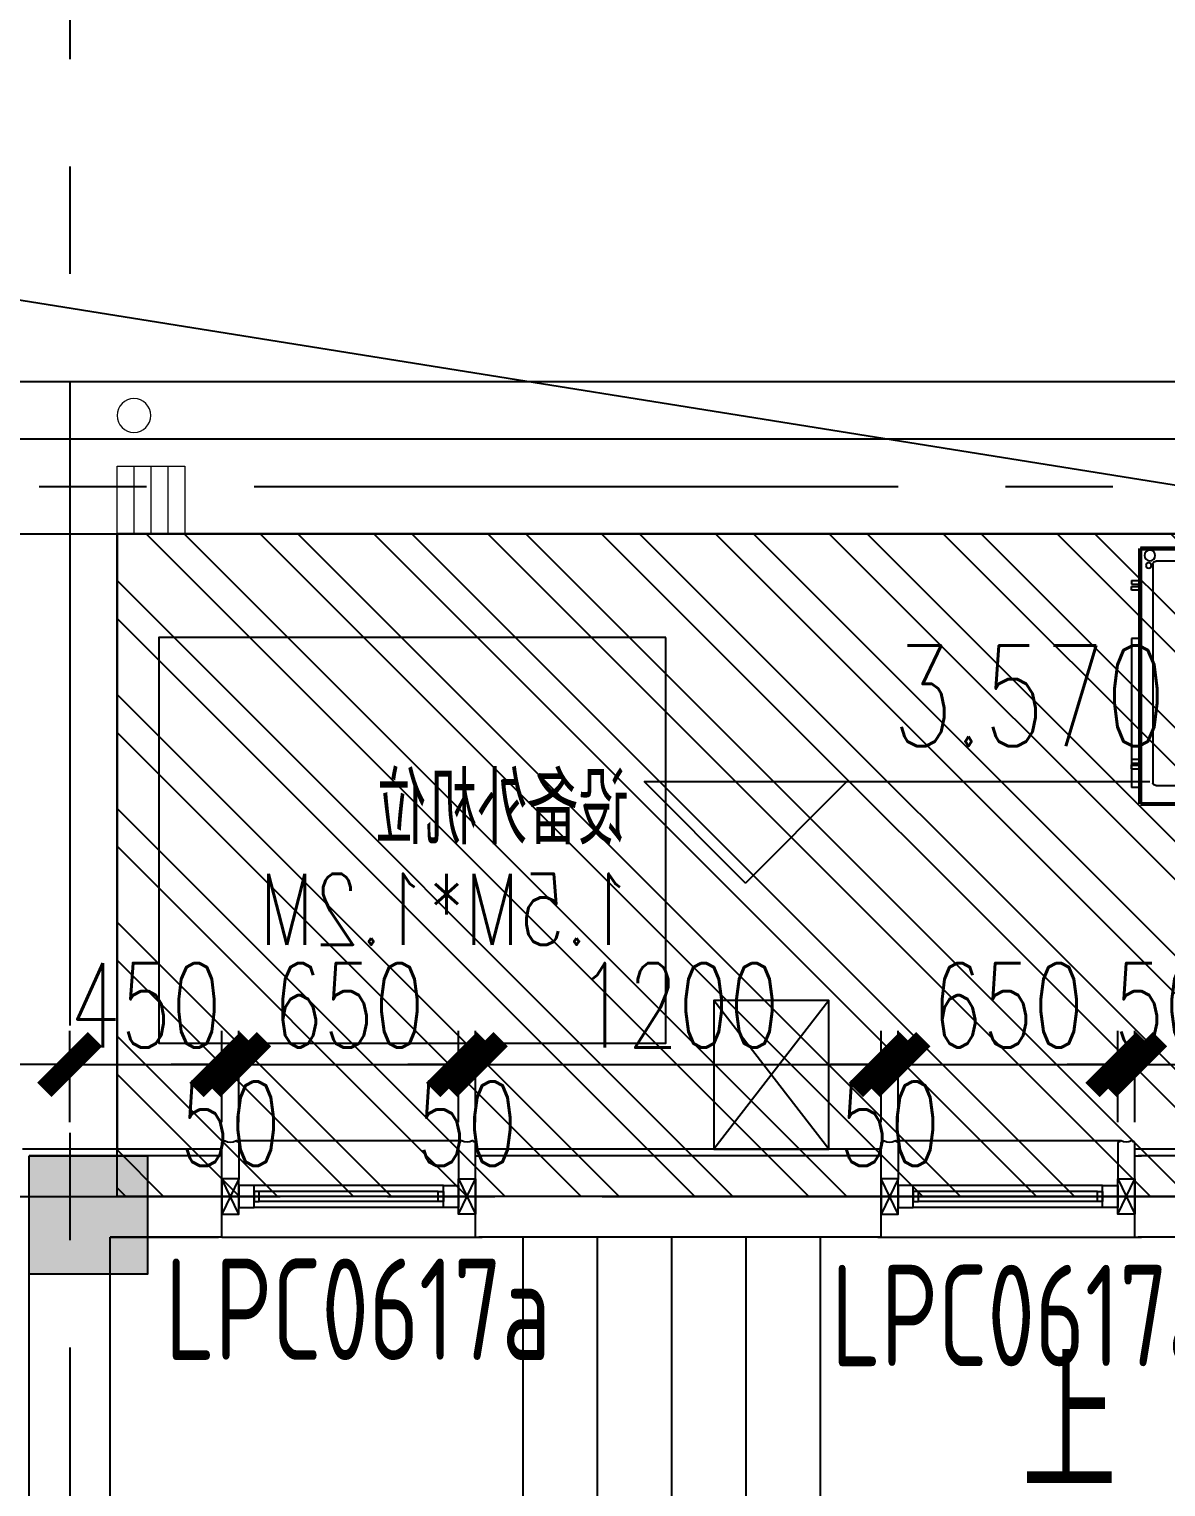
# Model space of a CAD drawing. Extents: x 296441 to 853063, y 459050 to 1117990.
# Drawn here: x 648778 to 652140, y 659211 to 663522 of the extents above; entities that cross this region are included whole.
import ezdxf

# ---------------------------------------------------------------- set-up
doc = ezdxf.new("R2010")
doc.units = 0
doc.header["$LTSCALE"] = 1000
doc.linetypes.add('14-GRID$0$CENTER2', pattern=[28.575, 19.05, -3.175, 3.175, -3.175])
doc.linetypes.add('5-GRID$0$CENTER2', pattern=[28.575, 19.05, -3.175, 3.175, -3.175])
for name, color, linetype in [('0-COL-H1', 170, 'Continuous'), ('14-GRID$0$G-GRID', 9, '14-GRID$0$CENTER2'), ('14-PLAN-BS01-P$0$A-ANNO-LEVL', 3, 'Continuous'), ('5-GRID$0$G-GRID', 8, '5-GRID$0$CENTER2'), ('D-TEXT-FL02$0$A-ROOM-IDEN', 4, 'Continuous'), ('DIM_SYMB', 3, 'Continuous'), ('DZ-TEXT-FL01$0$A-ROOM-IDEN', 4, 'Continuous'), ('E-TEXT-BS01-MI-14$0$A-WIND-IDEN', 33, 'Continuous'), ('E1-FL03$0$A-STRS', 4, 'Continuous'), ('E2-E3-FL02$0$A-WALL', 1, 'Continuous'), ('E2-E3-FL02$0$E1-FL02$0$A-OVLK', 140, 'Continuous'), ('E2-E3-FL02$0$E1-FL02$0$A-SECT-WIND', 155, 'Continuous'), ('E2-E3-FL02$0$E1-FL02$0$A-SECT-WOOD', 17, 'Continuous'), ('E2-E3-FL02$0$E1-FL02$0$A-WALL', 1, 'Continuous'), ('E2-E3-FL02$0$E1-FL02$0$A-WALL-FNSH', 6, 'Continuous'), ('E2-E3-FL02$0$E1-FL02$0$AUDIT_I_171201172723-2', 140, 'Continuous'), ('E2-E3-FL02$0$E1-FL02$0$G-XREF', 2, 'Continuous'), ('E2-E3-FL02$0$menchuangtao1$0$A-DETL-STONE', 42, 'Continuous'), ('E2-E3-FL02$0$menchuangtao1$0$A-WALL', 1, 'Continuous'), ('E2-E3-FL02$0$menchuangtao1$0$A_CUR_FRAME', 112, 'Continuous'), ('G1-FL02$0$A-EQPM', 152, 'Continuous'), ('G1-FL02$0$M-VRVS-OUAC', 5, 'Continuous'), ('PUB_TEXT', 7, 'Continuous'), ('ZT1_Dim---标注---PM、LM、DY、JD', 252, 'Continuous'), ('卫生间降板', 251, 'Continuous'), ('暖通设备', 180, 'Continuous')]:
    doc.layers.add(name, color=color, linetype=linetype)
doc.layers.add('E2-E3-FL02$0$P-SEWG-EQPM', color=4, linetype='Continuous', lineweight=0)
doc.layers.add('疑问', color=1, linetype='Continuous', plot=False)
doc.styles.add('_TCH_DIM', font='SIMPLEX', dxfattribs={"bigfont": 'GBCBIG'})
doc.styles.add('D-TEXT-FL02$0$GOA_01_thin_0.75', font='romans.shx', dxfattribs={"width": 0.75, "bigfont": 'hzdx.shx'})
doc.styles.add('E2-E3-FL02$0$hz', font='simplex', dxfattribs={"width": 0.7, "bigfont": 'hztxt'})
doc.styles.get("Standard").update_dxf_attribs({"font": 'gbenor.shx', "bigfont": 'gbcbig.shx'})
doc.styles.add('ZT-DIMSTYLE', font='ROMANS.shx', dxfattribs={"width": 0.7, "bigfont": 'CHINESE.shx'})
doc.dimstyles.new('ZT-DIM100', dxfattribs={"dimscale": 100, "dimtxt": 2.5, "dimasz": 1.5, "dimexe": 1, "dimexo": 1, "dimgap": 0.5, "dimtad": 1, "dimdec": 0, "dimdsep": 46, "dimtxsty": 'ZT-DIMSTYLE', "dimblk": 'ARCHTICK', "dimcen": 2.5, "dimclrd": 175, "dimclre": 175, "dimclrt": 7, "dimazin": 2, "dimtfac": 1, "dimtix": 1, "dimtmove": 2, "dimatfit": 3, "dimfxl": 0, "dimarcsym": 0})

# ---------------------------------------------------------------- blocks, each defined once
blk = doc.blocks.new('yyyyij')
at = {"layer": '14-PLAN-BS01-P$0$A-ANNO-LEVL'}
for p, q in [((750891.7, 158250.5), (750591.7, 158550.5)), ((750591.7, 158550.5), (752087.7, 158550.5)), ((750891.7, 158250.5), (751191.7, 158550.5))]:
    blk.add_line(p, q, dxfattribs=at)
at = {"layer": 'DZ-TEXT-FL01$0$A-ROOM-IDEN'}
blk.add_text('上', height=385.8, dxfattribs=at).set_placement((751710.3, 156453.7))
at = {"layer": 'E-TEXT-BS01-MI-14$0$A-WIND-IDEN', "color": 2, "width": 0.8}
for p in [(749175.2, 156839.9), (751144.9, 156821.4)]:
    blk.add_text('LPC0617a', height=300, dxfattribs=at).set_placement(p)
at = {"layer": 'PUB_TEXT', "style": '_TCH_DIM', "width": 0.705882}
blk.add_text('3.570', height=297.5, dxfattribs=at).set_placement((751326.1, 158655.5))
blk = doc.blocks.new('E2-E3-FL02$0$menchuangtao1')
at = {"layer": 'E2-E3-FL02$0$menchuangtao1$0$A-DETL-STONE'}
blk.add_lwpolyline([(-10, -52.5), (-10, -159.2, -0.471625), (-15, -162.1, -0.528396), (-19.5, -164.7, 0.241692), (-50.5, -164.7, -0.528396), (-55, -162.1, -0.471625), (-60, -159.2), (-60, -52.5)], format="xyb", close=True, dxfattribs=at)
at = {"layer": 'E2-E3-FL02$0$menchuangtao1$0$A-WALL'}
for p, q in [((-10, 120), (-10, -120)), ((-10, 120), (10, 120)), ((-10, -120), (10, -120))]:
    blk.add_line(p, q, dxfattribs=at)
at = {"layer": 'E2-E3-FL02$0$menchuangtao1$0$A_CUR_FRAME'}
for p, q in [((-60, -52.5), (-10, 52.5)), ((-60, 52.5), (-10, -52.5))]:
    blk.add_line(p, q, dxfattribs=at)
blk.add_lwpolyline([(-10, -52.5), (-10, 52.5), (-60, 52.5), (-60, -52.5)], close=True, dxfattribs=at)
blk = doc.blocks.new('*U155')
at = {"layer": 'E2-E3-FL02$0$E1-FL02$0$A-SECT-WIND'}
for p, q in [((45, 32.5), (605, 32.5)), ((60, 15), (590, 15)), ((45, -32.5), (605, -32.5)), ((60, -15), (590, -15))]:
    blk.add_line(p, q, dxfattribs=at)
at = {"layer": 'E2-E3-FL02$0$E1-FL02$0$A-SECT-WOOD'}
for points in [[(0, 32.5), (45, 32.5), (45, -32.5), (0, -32.5)], [(60, 15), (60, -15), (45, -15), (45, 15)], [(590, 15), (590, -15), (605, -15), (605, 15)], [(650, 32.5), (605, 32.5), (605, -32.5), (650, -32.5)]]:
    blk.add_lwpolyline(points, close=True, dxfattribs=at)
blk = doc.blocks.new('E2-E3-FL02$0$$PS002_0')
at = {"color": 0}
for p, q in [((-0.25, -0.5), (-0.25, 0.5)), ((0, -0.5), (0, 0.5)), ((0.25, -0.5), (0.25, 0.5))]:
    blk.add_line(p, q, dxfattribs=at)
blk.add_lwpolyline([(-0.5, -0.5), (0.5, -0.5), (0.5, 0.5), (-0.5, 0.5)], close=True, dxfattribs=at)
at = {"color": 0, "style": 'E2-E3-FL02$0$hz', "width": 0.7, "flags": 1}
for tag, p in [('UNIT', (0, 0)), ('SPEC', (0, -0.002)), ('WHAT', (0, -0.003))]:
    blk.add_attdef(tag, p, '', height=0.001, dxfattribs=at)
blk = doc.blocks.new('FF12')
at = {"layer": '卫生间降板'}
h = blk.add_hatch(dxfattribs=at)
h.set_pattern_fill('ANSI32', color=256, scale=50)
h.set_pattern_definition([(45, (-547030.94, 319712.65), (-168.3798, 168.3798), []), (45, (-546918.68, 319712.65), (-168.3798, 168.3798), [])])
h.paths.add_polyline_path([(673306.2, 108885.5), (665766.2, 108885.5), (665766.2, 106925.5), (673306.2, 106925.5)])
at = {"layer": '5-GRID$0$G-GRID'}
blk.add_lwpolyline([(673306.2, 108885.5), (665766.2, 108885.5), (665766.2, 106925.5), (673306.2, 106925.5)], close=True, dxfattribs=at)
at = {"layer": 'DIM_SYMB'}
blk.add_lwpolyline([(670776.2, 106280.5, 0, 0, 0), (672801.2, 106280.5, 0, 0, 0), (672801.2, 105500.5, 80, 0, 0), (672801.2, 105200.5, 0, 0, 0)], format="xyseb", dxfattribs=at)
at = {"layer": 'E1-FL03$0$A-STRS', "ltscale": 0.1}
for p, q in [((671226.2, 106805.5), (671226.2, 105755.5)), ((671446.2, 106805.7), (671446.2, 105755.7)), ((671666.2, 106805.7), (671666.2, 105755.7)), ((671886.2, 106805.7), (671886.2, 105755.7)), ((672106.2, 106805.7), (672106.2, 105755.7))]:
    blk.add_line(p, q, dxfattribs=at)
at = {"layer": 'E2-E3-FL02$0$A-WALL'}
blk.add_line((673326.2, 106805.5), (673006.2, 106805.5), dxfattribs=at)
at = {"layer": 'E2-E3-FL02$0$E1-FL02$0$A-OVLK'}
for p, q in [((670338.1, 107090.5), (671004.3, 107090.5)), ((672288.1, 107090.5), (672954.3, 107090.5)), ((671056.2, 106805.5), (670286.2, 106805.5)), ((672996.2, 106805.5), (672236.2, 106805.5))]:
    blk.add_line(p, q, dxfattribs=at)
at = {"layer": 'E2-E3-FL02$0$E1-FL02$0$A-WALL'}
for p, q in [((669966.2, 107045.5), (670286.2, 107045.5)), ((671056.2, 107045.5), (672236.2, 107045.5)), ((673006.2, 107045.5), (673566.2, 107045.5)), ((669366.2, 106805.5), (670286.2, 106805.5)), ((671056.2, 106805.5), (672236.2, 106805.5)), ((673006.2, 106805.5), (673326.2, 106805.5)), ((673326.2, 102845.5), (673326.2, 106805.5)), ((673326.2, 102845.5), (673326.2, 106805.5))]:
    blk.add_line(p, q, dxfattribs=at)
at = {"layer": 'E2-E3-FL02$0$E1-FL02$0$A-WALL-FNSH'}
for p, q in [((669986.2, 107065.5), (670296.2, 107065.5)), ((671046.2, 107065.5), (672246.2, 107065.5)), ((672996.2, 107065.5), (673586.2, 107065.5))]:
    blk.add_line(p, q, dxfattribs=at)
at = {"layer": 'E2-E3-FL02$0$E1-FL02$0$AUDIT_I_171201172723-2'}
blk.add_line((665506.2, 108885.5), (663646.2, 108885.5), dxfattribs=at)
for points in [[(663829.9, 109335.5), (673586.2, 109335.5)], [(663829.9, 109165.5), (673586.2, 109165.5)], [(669986.2, 108885.5), (673306.2, 108885.5), (673306.2, 107065.5)], [(673306.2, 108885.5), (673306.2, 107065.5)], [(673306.2, 108885.5), (673306.2, 107065.5)]]:
    blk.add_lwpolyline(points, dxfattribs=at)
at = {"layer": 'E2-E3-FL02$0$P-SEWG-EQPM'}
blk.add_circle((673256.2, 109235.5), 50, dxfattribs=at)
at = {"layer": '暖通设备'}
blk.add_lwpolyline([(671683.1, 108579.3), (673183.1, 108579.3), (673183.1, 107379.3), (671683.1, 107379.3)], close=True, dxfattribs=at)
at = {"extrusion": (0, 0, -1), "zscale": -1, "rotation": 180}
for p in [(-670346.2, 106925.5), (-672296.2, 106925.5)]:
    blk.add_blockref('*U155', p, dxfattribs=at)
at = {"layer": 'E2-E3-FL02$0$E1-FL02$0$G-XREF', "rotation": 180}
for p in [(670286.2, 106925.5), (672236.2, 106925.5)]:
    blk.add_blockref('E2-E3-FL02$0$menchuangtao1', p, dxfattribs=at)
at = {"layer": 'E2-E3-FL02$0$E1-FL02$0$G-XREF', "extrusion": (0, 0, -1), "zscale": -1, "rotation": 180}
for p in [(-671056.2, 106925.5), (-673006.2, 106925.5)]:
    blk.add_blockref('E2-E3-FL02$0$menchuangtao1', p, dxfattribs=at)
at = {"layer": 'E2-E3-FL02$0$P-SEWG-EQPM', "xscale": 200, "yscale": 200, "zscale": 200, "rotation": 180}
blk.add_blockref('E2-E3-FL02$0$$PS002_0', (673206.2, 108985.5), dxfattribs=at)
at = {"layer": 'D-TEXT-FL02$0$A-ROOM-IDEN', "style": 'D-TEXT-FL02$0$GOA_01_thin_0.75', "width": 0.75}
for s, p in [('设备外机位', (671792.9, 107967.3)), ('1.5M*1.2M', (671778.4, 107670))]:
    blk.add_text(s, height=210, dxfattribs=at).set_placement(p)
blk = doc.blocks.new('gl')
at = {"layer": 'G1-FL02$0$M-VRVS-OUAC', "color": 3, "extrusion": (-4.5439e-05, 1.11294e-20, 1)}
for p, q in [((-535538.5, -87110.5), (-535978.5, -86770.5)), ((-535978.5, -87110.5), (-535538.5, -86770.5))]:
    blk.add_line(p, q, dxfattribs=at)
at = {"layer": 'G1-FL02$0$M-VRVS-OUAC', "color": 3, "extrusion": (-4.5439e-05, 1.11294e-20, 1), "elevation": 24.3}
blk.add_lwpolyline([(-535538.5, -87110.5), (-535978.5, -87110.5), (-535978.5, -86770.5), (-535538.5, -86770.5)], close=True, dxfattribs=at)
blk = doc.blocks.new('G1-FL02$0$Da-PLAN-FL01$0$RMXS112')
at = {"layer": 'G1-FL02$0$A-EQPM'}
for p, q in [((234207.3, 136392.7), (234207.3, 136362.7)), ((234207.3, 136392.7), (234220.3, 136392.7)), ((234220.3, 136392.7), (234220.3, 136367.7)), ((234240.7, 136392.7), (234227.7, 136392.7)), ((234227.7, 136392.7), (234227.7, 136367.7)), ((234240.7, 136362.7), (234240.7, 136392.7)), ((234837.3, 136392.7), (234850.3, 136392.7)), ((234837.3, 136362.7), (234837.3, 136392.7)), ((234850.3, 136392.7), (234850.3, 136367.7)), ((234870.7, 136392.7), (234857.7, 136392.7)), ((234857.7, 136392.7), (234857.7, 136367.7)), ((234870.7, 136392.7), (234870.7, 136362.7)), ((234084, 136052.7), (234084, 136352.7)), ((234094, 136362.7), (234984, 136362.7)), ((234220.3, 136367.7), (234225.5, 136367.7)), ((234227.7, 136367.7), (234221.3, 136367.7)), ((234836.4, 136362.7), (234869.8, 136362.7)), ((234849.4, 136367.7), (234854.6, 136367.7)), ((234856.8, 136367.7), (234850.4, 136367.7)), ((234984, 136362.7), (234984, 136042.7)), ((234149, 136097.7), (234149, 136307.7)), ((234159, 136317.7), (234929, 136317.7)), ((234939, 136307.7), (234939, 136097.7)), ((234929, 136087.7), (234159, 136087.7)), ((234984, 136042.7), (234094, 136042.7)), ((234142.4, 136042.7), (234142.4, 136012.7)), ((234207.3, 136012.7), (234207.3, 136042.7)), ((234209.3, 136042.7), (234242.7, 136042.7)), ((234220.3, 136012.7), (234220.3, 136037.7)), ((234222.3, 136037.7), (234227.5, 136037.7)), ((234229.7, 136037.7), (234223.3, 136037.7)), ((234227.7, 136012.7), (234227.7, 136037.7)), ((234240.7, 136042.7), (234240.7, 136012.7)), ((234666.8, 136042.7), (234666.8, 136012.7)), ((234868.8, 136042.7), (234835.3, 136042.7)), ((234837.3, 136042.7), (234837.3, 136012.7)), ((234848.3, 136037.7), (234854.8, 136037.7)), ((234850.3, 136012.7), (234850.3, 136037.7)), ((234855.8, 136037.7), (234850.6, 136037.7)), ((234857.7, 136012.7), (234857.7, 136037.7)), ((234870.7, 136012.7), (234870.7, 136042.7)), ((234666.8, 136012.7), (234142.4, 136012.7)), ((234207.3, 136012.7), (234220.3, 136012.7)), ((234209.3, 136012.7), (234222.3, 136012.7)), ((234240.7, 136012.7), (234227.7, 136012.7)), ((234242.7, 136012.7), (234229.7, 136012.7)), ((234837.3, 136012.7), (234850.3, 136012.7)), ((234870.7, 136012.7), (234857.7, 136012.7))]:
    blk.add_line(p, q, dxfattribs=at)
at = {"layer": 'G1-FL02$0$A-EQPM', "const_width": 15}
for points in [[(234084, 136362.7), (234084, 136042.7)], [(234984, 136362.7), (234084, 136362.7)], [(234984, 136042.7), (234984, 136362.7)], [(234084, 136042.7), (234984, 136042.7)]]:
    blk.add_lwpolyline(points, dxfattribs=at)
at = {"layer": 'G1-FL02$0$A-EQPM'}
for centre, radius in [((234923.7, 136072.7), 9.5), ((234959.1, 136076.9), 19.1)]:
    blk.add_circle(centre, radius, dxfattribs=at)
for centre, start, end in [((234094, 136352.7), 90, 180), ((234159, 136307.7), 90, 180), ((234929, 136307.7), 0, 90), ((234159, 136097.7), 180, 270), ((234929, 136097.7), 270, 0), ((234094, 136052.7), 180, 270)]:
    blk.add_arc(centre, 10, start, end, dxfattribs=at)
blk = doc.blocks.new('dtu67')
at = {"extrusion": (0, 4.5439e-05, 1), "xscale": -0.8400000000000014, "yscale": 0.8400000000000016, "zscale": 0.8400000000000017, "rotation": 269.9999999792541}
blk.add_blockref('G1-FL02$0$Da-PLAN-FL01$0$RMXS112', (6026514.9, 23494.3, 10), dxfattribs=at)
at = {"xscale": -1, "rotation": 90}
blk.add_blockref('gl', (6052759.4, -316434.6), dxfattribs=at)
blk = doc.blocks.new('_ArchTick')
at = {"color": 0, "linetype": 'ByBlock', "const_width": 0.4}
blk.add_lwpolyline([(-0.5, -0.5), (0.5, 0.5)], dxfattribs=at)
blk = doc.blocks.new('*D1126')
at = {"layer": 'Defpoints', "color": 0, "ltscale": 1000, "transparency": 16777216}
for p in [(652048.5, 660459.9), (651998.5, 660189.5), (652048.5, 660189.5)]:
    blk.add_point(p, dxfattribs=at)
at = {"layer": 'ZT1_Dim---标注---PM、LM、DY、JD', "color": 175, "linetype": 'ByBlock', "lineweight": -2, "ltscale": 1000, "transparency": 16777216}
for p, q in [((651998.5, 660289.5), (651998.5, 660559.9)), ((652048.5, 660289.5), (652048.5, 660559.9)), ((651998.5, 660459.9), (651848.5, 660459.9)), ((651998.5, 660459.9), (652048.5, 660459.9)), ((652048.5, 660459.9), (652198.5, 660459.9))]:
    blk.add_line(p, q, dxfattribs=at)
at = {"layer": 'ZT1_Dim---标注---PM、LM、DY、JD', "color": 175, "lineweight": -2, "ltscale": 1000, "transparency": 16777216, "xscale": 150, "yscale": 150, "zscale": 150}
blk.add_blockref('_ArchTick', (651998.5, 660459.9), dxfattribs=at)
at = {"layer": 'ZT1_Dim---标注---PM、LM、DY、JD', "color": 175, "lineweight": -2, "ltscale": 1000, "transparency": 16777216, "xscale": 150, "yscale": 150, "zscale": 150, "rotation": 180}
blk.add_blockref('_ArchTick', (652048.5, 660459.9), dxfattribs=at)
at = {"layer": 'ZT1_Dim---标注---PM、LM、DY、JD', "color": 7, "ltscale": 1000, "transparency": 16777216, "insert": (652136, 660634.9), "char_height": 250, "attachment_point": 5, "style": 'ZT-DIMSTYLE'}
blk.add_mtext('50', dxfattribs=at)
blk = doc.blocks.new('*D1127')
at = {"layer": 'Defpoints', "color": 0, "ltscale": 1000, "transparency": 16777216}
for p in [(651998.5, 660459.9), (651348.5, 660189.5), (651998.5, 660189.5)]:
    blk.add_point(p, dxfattribs=at)
at = {"layer": 'ZT1_Dim---标注---PM、LM、DY、JD', "color": 175, "linetype": 'ByBlock', "lineweight": -2, "ltscale": 1000, "transparency": 16777216}
for p, q in [((651348.5, 660289.5), (651348.5, 660559.9)), ((651998.5, 660289.5), (651998.5, 660559.9)), ((651348.5, 660459.9), (651998.5, 660459.9))]:
    blk.add_line(p, q, dxfattribs=at)
at = {"layer": 'ZT1_Dim---标注---PM、LM、DY、JD', "color": 175, "lineweight": -2, "ltscale": 1000, "transparency": 16777216, "xscale": 150, "yscale": 150, "zscale": 150, "rotation": 180}
blk.add_blockref('_ArchTick', (651348.5, 660459.9), dxfattribs=at)
at = {"layer": 'ZT1_Dim---标注---PM、LM、DY、JD', "color": 175, "lineweight": -2, "ltscale": 1000, "transparency": 16777216, "xscale": 150, "yscale": 150, "zscale": 150}
blk.add_blockref('_ArchTick', (651998.5, 660459.9), dxfattribs=at)
at = {"layer": 'ZT1_Dim---标注---PM、LM、DY、JD', "color": 7, "ltscale": 1000, "transparency": 16777216, "insert": (651673.5, 660634.9), "char_height": 250, "attachment_point": 5, "style": 'ZT-DIMSTYLE'}
blk.add_mtext('650', dxfattribs=at)
blk = doc.blocks.new('*D1128')
at = {"layer": 'Defpoints', "color": 0, "ltscale": 1000, "transparency": 16777216}
for p in [(651348.5, 660459.9), (651298.5, 660189.5), (651348.5, 660189.5)]:
    blk.add_point(p, dxfattribs=at)
at = {"layer": 'ZT1_Dim---标注---PM、LM、DY、JD', "color": 175, "linetype": 'ByBlock', "lineweight": -2, "ltscale": 1000, "transparency": 16777216}
for p, q in [((651298.5, 660289.5), (651298.5, 660559.9)), ((651348.5, 660289.5), (651348.5, 660559.9)), ((651298.5, 660459.9), (651148.5, 660459.9)), ((651298.5, 660459.9), (651348.5, 660459.9)), ((651348.5, 660459.9), (651498.5, 660459.9))]:
    blk.add_line(p, q, dxfattribs=at)
at = {"layer": 'ZT1_Dim---标注---PM、LM、DY、JD', "color": 175, "lineweight": -2, "ltscale": 1000, "transparency": 16777216, "xscale": 150, "yscale": 150, "zscale": 150}
blk.add_blockref('_ArchTick', (651298.5, 660459.9), dxfattribs=at)
at = {"layer": 'ZT1_Dim---标注---PM、LM、DY、JD', "color": 175, "lineweight": -2, "ltscale": 1000, "transparency": 16777216, "xscale": 150, "yscale": 150, "zscale": 150, "rotation": 180}
blk.add_blockref('_ArchTick', (651348.5, 660459.9), dxfattribs=at)
at = {"layer": 'ZT1_Dim---标注---PM、LM、DY、JD', "color": 7, "ltscale": 1000, "transparency": 16777216, "insert": (651323.5, 660284.9), "char_height": 250, "attachment_point": 5, "style": 'ZT-DIMSTYLE'}
blk.add_mtext('50', dxfattribs=at)
blk = doc.blocks.new('*D1129')
at = {"layer": 'Defpoints', "color": 0, "ltscale": 1000, "transparency": 16777216}
for p in [(651298.5, 660459.9), (650098.5, 660189.5), (651298.5, 660189.5)]:
    blk.add_point(p, dxfattribs=at)
at = {"layer": 'ZT1_Dim---标注---PM、LM、DY、JD', "color": 175, "linetype": 'ByBlock', "lineweight": -2, "ltscale": 1000, "transparency": 16777216}
for p, q in [((650098.5, 660289.5), (650098.5, 660559.9)), ((651298.5, 660289.5), (651298.5, 660559.9)), ((650098.5, 660459.9), (651298.5, 660459.9))]:
    blk.add_line(p, q, dxfattribs=at)
at = {"layer": 'ZT1_Dim---标注---PM、LM、DY、JD', "color": 175, "lineweight": -2, "ltscale": 1000, "transparency": 16777216, "xscale": 150, "yscale": 150, "zscale": 150, "rotation": 180}
blk.add_blockref('_ArchTick', (650098.5, 660459.9), dxfattribs=at)
at = {"layer": 'ZT1_Dim---标注---PM、LM、DY、JD', "color": 175, "lineweight": -2, "ltscale": 1000, "transparency": 16777216, "xscale": 150, "yscale": 150, "zscale": 150}
blk.add_blockref('_ArchTick', (651298.5, 660459.9), dxfattribs=at)
at = {"layer": 'ZT1_Dim---标注---PM、LM、DY、JD', "color": 7, "ltscale": 1000, "transparency": 16777216, "insert": (650698.5, 660634.9), "char_height": 250, "attachment_point": 5, "style": 'ZT-DIMSTYLE'}
blk.add_mtext('1200', dxfattribs=at)
blk = doc.blocks.new('*D1130')
at = {"layer": 'Defpoints', "color": 0, "ltscale": 1000, "transparency": 16777216}
for p in [(650098.5, 660459.9), (650048.5, 660189.5), (650098.5, 660189.5)]:
    blk.add_point(p, dxfattribs=at)
at = {"layer": 'ZT1_Dim---标注---PM、LM、DY、JD', "color": 175, "linetype": 'ByBlock', "lineweight": -2, "ltscale": 1000, "transparency": 16777216}
for p, q in [((650048.5, 660289.5), (650048.5, 660559.9)), ((650098.5, 660289.5), (650098.5, 660559.9)), ((650048.5, 660459.9), (649898.5, 660459.9)), ((650048.5, 660459.9), (650098.5, 660459.9)), ((650098.5, 660459.9), (650248.5, 660459.9))]:
    blk.add_line(p, q, dxfattribs=at)
at = {"layer": 'ZT1_Dim---标注---PM、LM、DY、JD', "color": 175, "lineweight": -2, "ltscale": 1000, "transparency": 16777216, "xscale": 150, "yscale": 150, "zscale": 150}
blk.add_blockref('_ArchTick', (650048.5, 660459.9), dxfattribs=at)
at = {"layer": 'ZT1_Dim---标注---PM、LM、DY、JD', "color": 175, "lineweight": -2, "ltscale": 1000, "transparency": 16777216, "xscale": 150, "yscale": 150, "zscale": 150, "rotation": 180}
blk.add_blockref('_ArchTick', (650098.5, 660459.9), dxfattribs=at)
at = {"layer": 'ZT1_Dim---标注---PM、LM、DY、JD', "color": 7, "ltscale": 1000, "transparency": 16777216, "insert": (650073.5, 660284.9), "char_height": 250, "attachment_point": 5, "style": 'ZT-DIMSTYLE'}
blk.add_mtext('50', dxfattribs=at)
blk = doc.blocks.new('*D1131')
at = {"layer": 'Defpoints', "color": 0, "ltscale": 1000, "transparency": 16777216}
for p in [(650048.5, 660459.9), (649398.5, 660189.5), (650048.5, 660189.5)]:
    blk.add_point(p, dxfattribs=at)
at = {"layer": 'ZT1_Dim---标注---PM、LM、DY、JD', "color": 175, "linetype": 'ByBlock', "lineweight": -2, "ltscale": 1000, "transparency": 16777216}
for p, q in [((649398.5, 660289.5), (649398.5, 660559.9)), ((650048.5, 660289.5), (650048.5, 660559.9)), ((649398.5, 660459.9), (650048.5, 660459.9))]:
    blk.add_line(p, q, dxfattribs=at)
at = {"layer": 'ZT1_Dim---标注---PM、LM、DY、JD', "color": 175, "lineweight": -2, "ltscale": 1000, "transparency": 16777216, "xscale": 150, "yscale": 150, "zscale": 150, "rotation": 180}
blk.add_blockref('_ArchTick', (649398.5, 660459.9), dxfattribs=at)
at = {"layer": 'ZT1_Dim---标注---PM、LM、DY、JD', "color": 175, "lineweight": -2, "ltscale": 1000, "transparency": 16777216, "xscale": 150, "yscale": 150, "zscale": 150}
blk.add_blockref('_ArchTick', (650048.5, 660459.9), dxfattribs=at)
at = {"layer": 'ZT1_Dim---标注---PM、LM、DY、JD', "color": 7, "ltscale": 1000, "transparency": 16777216, "insert": (649723.5, 660634.9), "char_height": 250, "attachment_point": 5, "style": 'ZT-DIMSTYLE'}
blk.add_mtext('650', dxfattribs=at)
blk = doc.blocks.new('*D1132')
at = {"layer": 'Defpoints', "color": 0, "ltscale": 1000, "transparency": 16777216}
for p in [(649398.5, 660459.9), (649348.5, 660189.5), (649398.5, 660189.5)]:
    blk.add_point(p, dxfattribs=at)
at = {"layer": 'ZT1_Dim---标注---PM、LM、DY、JD', "color": 175, "linetype": 'ByBlock', "lineweight": -2, "ltscale": 1000, "transparency": 16777216}
for p, q in [((649348.5, 660289.5), (649348.5, 660559.9)), ((649398.5, 660289.5), (649398.5, 660559.9)), ((649348.5, 660459.9), (649198.5, 660459.9)), ((649348.5, 660459.9), (649398.5, 660459.9)), ((649398.5, 660459.9), (649548.5, 660459.9))]:
    blk.add_line(p, q, dxfattribs=at)
at = {"layer": 'ZT1_Dim---标注---PM、LM、DY、JD', "color": 175, "lineweight": -2, "ltscale": 1000, "transparency": 16777216, "xscale": 150, "yscale": 150, "zscale": 150}
blk.add_blockref('_ArchTick', (649348.5, 660459.9), dxfattribs=at)
at = {"layer": 'ZT1_Dim---标注---PM、LM、DY、JD', "color": 175, "lineweight": -2, "ltscale": 1000, "transparency": 16777216, "xscale": 150, "yscale": 150, "zscale": 150, "rotation": 180}
blk.add_blockref('_ArchTick', (649398.5, 660459.9), dxfattribs=at)
at = {"layer": 'ZT1_Dim---标注---PM、LM、DY、JD', "color": 7, "ltscale": 1000, "transparency": 16777216, "insert": (649373.5, 660284.9), "char_height": 250, "attachment_point": 5, "style": 'ZT-DIMSTYLE'}
blk.add_mtext('50', dxfattribs=at)
blk = doc.blocks.new('*D1133')
at = {"layer": 'Defpoints', "color": 0, "ltscale": 1000, "transparency": 16777216}
for p in [(649348.5, 660459.9), (648898.5, 660189.5), (649348.5, 660189.5)]:
    blk.add_point(p, dxfattribs=at)
at = {"layer": 'ZT1_Dim---标注---PM、LM、DY、JD', "color": 175, "linetype": 'ByBlock', "lineweight": -2, "ltscale": 1000, "transparency": 16777216}
for p, q in [((648898.5, 660289.5), (648898.5, 660559.9)), ((649348.5, 660289.5), (649348.5, 660559.9)), ((648898.5, 660459.9), (648748.5, 660459.9)), ((648898.5, 660459.9), (649348.5, 660459.9)), ((649348.5, 660459.9), (649498.5, 660459.9))]:
    blk.add_line(p, q, dxfattribs=at)
at = {"layer": 'ZT1_Dim---标注---PM、LM、DY、JD', "color": 175, "lineweight": -2, "ltscale": 1000, "transparency": 16777216, "xscale": 150, "yscale": 150, "zscale": 150}
blk.add_blockref('_ArchTick', (648898.5, 660459.9), dxfattribs=at)
at = {"layer": 'ZT1_Dim---标注---PM、LM、DY、JD', "color": 175, "lineweight": -2, "ltscale": 1000, "transparency": 16777216, "xscale": 150, "yscale": 150, "zscale": 150, "rotation": 180}
blk.add_blockref('_ArchTick', (649348.5, 660459.9), dxfattribs=at)
at = {"layer": 'ZT1_Dim---标注---PM、LM、DY、JD', "color": 7, "ltscale": 1000, "transparency": 16777216, "insert": (649123.5, 660634.9), "char_height": 250, "attachment_point": 5, "style": 'ZT-DIMSTYLE'}
blk.add_mtext('450', dxfattribs=at)

msp = doc.modelspace()

# ---------------------------------------------------------------- linework, layer by layer
at = {"layer": '0-COL-H1'}
msp.add_lwpolyline([(648778.5, 660189.5), (649128.5, 660189.5), (649128.5, 659839.5), (648778.5, 659839.5)], close=True, dxfattribs=at)
at = {"layer": '0-COL-H1', "color": 254}
msp.add_solid([(649128.5, 659839.5), (649128.5, 660189.5), (648778.5, 659839.5), (648778.5, 660189.5)], dxfattribs=at)
at = {"layer": '14-GRID$0$G-GRID', "color": 8, "ltscale": 0.1}
for p, q in [((648898.5, 671053.2), (648898.5, 638294.8)), ((595151, 662169.5), (674432.5, 662169.5)), ((621898.5, 660069.5), (674432.5, 660069.5))]:
    msp.add_line(p, q, dxfattribs=at)
at = {"layer": 'E2-E3-FL02$0$E1-FL02$0$A-WALL'}
msp.add_line((648778.5, 655989.5), (648778.5, 660189.5), dxfattribs=at)
at = {"layer": 'E2-E3-FL02$0$E1-FL02$0$AUDIT_I_171201172723-2'}
for points in [[(658188.5, 662479.5), (648758.5, 662479.5)], [(658188.5, 662309.5), (648758.5, 662309.5)]]:
    msp.add_lwpolyline(points, dxfattribs=at)
at = {"layer": '疑问', "color": 2}
msp.add_lwpolyline([(652291.3, 662153.1), (575522.1, 674449.6), (565849.9, 674449.6)], dxfattribs=at)

# ---------------------------------------------------------------- block references
for name, p in [('yyyyij', (-99994.5, 502746.1)), ('dtu67', (-5488726.3, 441105.6, 0))]:
    msp.add_blockref(name, p)
at = {"xscale": -1}
for p in [(1312744.7, 553144), (1322344.7, 553144)]:
    msp.add_blockref('FF12', p, dxfattribs=at)

# ---------------------------------------------------------------- dimensions: what is measured, and where the dimension line sits
at = {"layer": 'ZT1_Dim---标注---PM、LM、DY、JD', "ltscale": 1000}
for base, p1, p2, picture, middle in [((649348.5, 660459.9), (648898.5, 660189.5), (649348.5, 660189.5), '*D1133', (649123.5, 660634.9)), ((650048.5, 660459.9), (649398.5, 660189.5), (650048.5, 660189.5), '*D1131', (649723.5, 660634.9)), ((651298.5, 660459.9), (650098.5, 660189.5), (651298.5, 660189.5), '*D1129', (650698.5, 660634.9)), ((651998.5, 660459.9), (651348.5, 660189.5), (651998.5, 660189.5), '*D1127', (651673.5, 660634.9))]:
    dim = msp.add_linear_dim(base=base, p1=p1, p2=p2, dimstyle='ZT-DIM100', dxfattribs=at)
    dim.commit()
    dim.dimension.update_dxf_attribs({"geometry": picture, "text_midpoint": middle})
for base, p1, p2, picture, middle in [((652048.5, 660459.9), (651998.5, 660189.5), (652048.5, 660189.5), '*D1126', (652136, 660634.9)), ((649398.5, 660459.9), (649348.5, 660189.5), (649398.5, 660189.5), '*D1132', (649373.5, 660284.9)), ((650098.5, 660459.9), (650048.5, 660189.5), (650098.5, 660189.5), '*D1130', (650073.5, 660284.9)), ((651348.5, 660459.9), (651298.5, 660189.5), (651348.5, 660189.5), '*D1128', (651323.5, 660284.9))]:
    dim = msp.add_linear_dim(base=base, p1=p1, p2=p2, dimstyle='ZT-DIM100', dxfattribs=at)
    dim.commit()
    dim.dimension.update_dxf_attribs({"geometry": picture, "text_midpoint": middle, "dimtype": 160})

doc.saveas('drawing.dxf')
